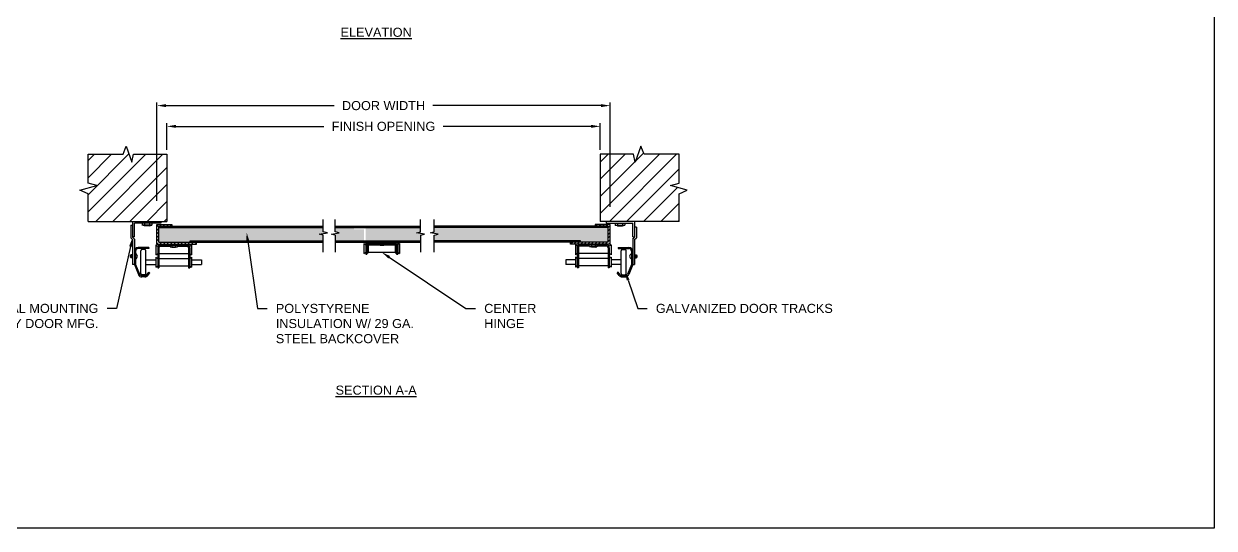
# Model space of a CAD drawing. Header units: inches. Extents: x 168.8 to 189.1, y 234.4 to 247.7.
# Drawn here: x 176.77 to 189.06, y 234.45 to 239.66 of the extents above; entities that cross this region are included whole.
import ezdxf
from ezdxf import colors
from ezdxf.entities.mleader import LeaderData, LeaderLine
from ezdxf.math import Vec2, Vec3

# ---------------------------------------------------------------- set-up
doc = ezdxf.new("R2010")
doc.units = ezdxf.units.IN
doc.header["$LTSCALE"] = 0.25
doc.header["$MEASUREMENT"] = 0
doc.layers.add('470', color=7, linetype='Continuous')
doc.layers.add('ANNOTATIONS', color=1, linetype='Continuous')
doc.styles.add('ARIAL', font='arial.ttf', dxfattribs={"height": 0.09375})
doc.dimstyles.new('STANDARD$0', dxfattribs={"dimtxt": 0.09375, "dimasz": 0.09375, "dimexe": 0.03125, "dimexo": 0.046875, "dimgap": 0.09, "dimtad": 0, "dimtih": 1, "dimtoh": 1, "dimdec": 4, "dimzin": 0, "dimdsep": 46, "dimtxsty": 'ARIAL', "dimcen": 0.09, "dimadec": 0, "dimazin": 0, "dimtfac": 1, "dimtdec": 4, "dimtofl": 0, "dimtmove": 0, "dimatfit": 1, "dimfxl": 1, "dimtolj": 1, "dimtzin": 0, "dimarcsym": 0})

# ---------------------------------------------------------------- blocks, each defined once
blk = doc.blocks.new('*X2')
at = {"color": 0}
for p, q in [((100.19, -96.3), (100, -96.11)), ((100.19, -96.65), (100, -96.46)), ((100.43, -96.19), (100.24, -96)), ((100.78, -96.19), (100.6, -96)), ((101.14, -96.19), (100.95, -96)), ((101.49, -96.19), (101.3, -96)), ((100.19, -97.01), (100, -96.82)), ((100.19, -97.36), (100, -97.17)), ((100.19, -97.71), (100, -97.53)), ((100.47, -98), (100.29, -97.81)), ((100.83, -98), (100.64, -97.81)), ((101.18, -98), (100.99, -97.81)), ((101.54, -98), (101.35, -97.81)), ((101.89, -98), (101.7, -97.81)), ((102.24, -98), (102.06, -97.81)), ((102.6, -98), (102.41, -97.81)), ((102.95, -98), (102.76, -97.81)), ((103.3, -98), (103.12, -97.81)), ((103.66, -98), (103.47, -97.81)), ((104, -97.99), (103.82, -97.81)), ((100.12, -98), (100, -97.88))]:
    blk.add_line(p, q, dxfattribs=at)
blk = doc.blocks.new('*D6')
at = {"layer": 'ANNOTATIONS', "color": 0, "lineweight": -2, "transparency": 16777216}
for p, q in [((178.246, 238.355), (178.246, 238.629)), ((178.339, 238.597), (179.867, 238.597)), ((182.626, 238.597), (181.098, 238.597)), ((182.72, 238.355), (182.72, 238.629))]:
    blk.add_line(p, q, dxfattribs=at)
at = {"layer": 'ANNOTATIONS', "color": 0, "transparency": 16777216}
for points in [[(178.339, 238.613), (178.339, 238.582), (178.246, 238.597)], [(182.626, 238.613), (182.626, 238.582), (182.72, 238.597)]]:
    blk.add_solid(points, dxfattribs=at)
at = {"layer": 'defpoints', "color": 0, "transparency": 16777216}
for p in [(182.72, 238.597), (178.246, 238.308), (182.72, 238.308)]:
    blk.add_point(p, dxfattribs=at)
at = {"layer": 'ANNOTATIONS', "color": 0, "transparency": 16777216, "insert": (180.483, 238.597), "char_height": 0.09375, "attachment_point": 5, "style": 'ARIAL'}
blk.add_mtext('\\A1;FINISH OPENING', dxfattribs=at)
blk = doc.blocks.new('*D7')
at = {"layer": 'ANNOTATIONS', "color": 0, "lineweight": -2, "transparency": 16777216}
for p, q in [((178.144, 237.827), (178.144, 238.843)), ((178.238, 238.811), (179.974, 238.811)), ((182.728, 238.811), (180.992, 238.811)), ((182.822, 237.767), (182.822, 238.843))]:
    blk.add_line(p, q, dxfattribs=at)
at = {"layer": 'ANNOTATIONS', "color": 0, "transparency": 16777216}
for points in [[(178.238, 238.827), (178.238, 238.796), (178.144, 238.811)], [(182.728, 238.827), (182.728, 238.796), (182.822, 238.811)]]:
    blk.add_solid(points, dxfattribs=at)
at = {"layer": 'defpoints', "color": 0, "transparency": 16777216}
for p in [(178.144, 238.811), (178.144, 237.78), (182.822, 237.72)]:
    blk.add_point(p, dxfattribs=at)
at = {"layer": 'ANNOTATIONS', "color": 0, "transparency": 16777216, "insert": (180.483, 238.811), "char_height": 0.09375, "attachment_point": 5, "style": 'ARIAL'}
blk.add_mtext('\\A1;DOOR WIDTH', dxfattribs=at)

msp = doc.modelspace()

# ---------------------------------------------------------------- hatches: boundary and pattern name
at = {"layer": '470'}
h = msp.add_hatch(dxfattribs=at)
h.set_pattern_fill('ANSI31', color=256)
h.paths.add_polyline_path([(178.2457, 238.30843), (177.90143, 238.30843), (177.88383, 238.22831), (177.82538, 238.39344), (177.79355, 238.30843), (177.43392, 238.30843), (177.43195, 238.30646), (177.43195, 238.00933), (177.52142, 237.98621), (177.34899, 237.93945), (177.43195, 237.90144), (177.43195, 237.61547), (178.2457, 237.61547)])
h.paths.add_polyline_path([(183.53367, 237.90144), (183.61663, 237.93945), (183.44419, 237.98621), (183.53367, 238.00933), (183.53367, 238.30646), (183.5317, 238.30843), (183.17207, 238.30843), (183.14024, 238.39344), (183.08179, 238.22831), (183.06418, 238.30843), (182.71992, 238.30843), (182.71992, 237.61547), (183.53367, 237.61547)])
h = msp.add_hatch(dxfattribs=at)
h.set_pattern_fill('AR-SAND', color=256, scale=0.04, style=0)
h.set_pattern_definition([(37.5, (173.30422, 234.572326), (-0.00251973, 0.07707295), [0, -0.0608, 0, -0.068, 0, -0.065]), (7.5, (173.30422, 234.57233), (0.0707911, 0.1128858), [0, -0.0328, 0, -0.0548, 0, -0.021]), (327.5, (173.25502, 234.572326), (0.12456567, 0.00022636), [0, -0.02, 0, -0.072, 0, -0.094]), (317.5, (173.25502, 234.57233), (0.1202451, 0.035107), [0, -0.01, 0, -0.0472, 0, -0.054])])
h.paths.add_polyline_path([(179.85828, 237.47509), (179.8176, 237.4837), (179.90369, 237.49588), (179.85828, 237.50716), (179.85828, 237.55355), (178.16305, 237.55355), (178.16305, 237.40072), (178.48578, 237.40072), (178.48578, 237.41343), (179.85828, 237.41343)])
h.paths.add_polyline_path([(180.28027, 237.53448), (180.17855, 237.53448), (180.17855, 237.55355), (179.98488, 237.55355), (179.98488, 237.50716), (180.02482, 237.49588), (179.94419, 237.4837), (179.98488, 237.47509), (179.98488, 237.41343), (180.28027, 237.41343)])
h.paths.add_polyline_path([(180.29934, 237.55355), (180.29934, 237.41197), (180.28027, 237.3929), (180.28027, 237.38165), (180.62229, 237.38165), (180.64137, 237.40072), (180.86485, 237.40072), (180.86485, 237.47509), (180.90553, 237.4837), (180.8249, 237.49588), (180.86485, 237.50716), (180.86485, 237.55355)])
h.paths.add_polyline_path([(182.80256, 237.55355), (181.00697, 237.55355), (181.00697, 237.50716), (180.96703, 237.49588), (181.04765, 237.4837), (181.00697, 237.47509), (181.00697, 237.41343), (182.51694, 237.41343), (182.51694, 237.40072), (182.80256, 237.40072)])

# ---------------------------------------------------------------- linework, layer by layer
for p, q in [((177.43195, 238.30843), (177.79355, 238.30843)), ((177.43195, 238.00933), (177.43195, 238.30843)), ((177.43195, 238.30646), (177.43392, 238.30843)), ((177.79355, 238.30843), (177.82538, 238.39344)), ((177.82538, 238.39344), (177.88383, 238.22831)), ((177.88383, 238.22831), (177.90143, 238.30843)), ((177.90143, 238.30843), (178.2457, 238.30843)), ((178.2457, 238.30843), (178.2457, 237.61547)), ((182.71992, 238.30843), (182.71992, 237.61547)), ((183.06418, 238.30843), (182.71992, 238.30843)), ((183.08179, 238.22831), (183.06418, 238.30843)), ((183.14024, 238.39344), (183.08179, 238.22831)), ((183.17207, 238.30843), (183.14024, 238.39344)), ((183.53367, 238.30843), (183.17207, 238.30843)), ((183.53367, 238.30646), (183.5317, 238.30843)), ((183.53367, 238.00933), (183.53367, 238.30843)), ((177.34899, 237.93945), (177.52142, 237.98621)), ((177.43195, 237.90144), (177.34899, 237.93945)), ((177.52142, 237.98621), (177.43195, 238.00933)), ((183.44419, 237.98621), (183.53367, 238.00933)), ((183.61663, 237.93945), (183.44419, 237.98621)), ((183.53367, 237.90144), (183.61663, 237.93945)), ((177.43195, 237.61547), (177.43195, 237.90144)), ((183.53367, 237.61547), (183.53367, 237.90144)), ((177.43195, 237.61547), (178.2457, 237.61547)), ((177.87244, 237.57579), (177.87244, 237.44744)), ((177.87244, 237.57579), (177.89151, 237.57579)), ((177.89151, 237.61547), (177.89151, 237.45194)), ((178.18395, 237.5964), (177.91058, 237.5964)), ((177.91058, 237.45653), (177.91058, 237.5964)), ((177.99005, 237.5964), (177.99005, 237.57733)), ((178.09177, 237.57733), (177.99005, 237.57733)), ((178.01548, 237.57097), (177.99005, 237.57733)), ((178.01548, 237.5964), (178.01548, 237.57733)), ((178.06634, 237.57097), (178.01548, 237.57097)), ((178.06634, 237.5964), (178.06634, 237.57733)), ((178.06634, 237.57097), (178.09177, 237.57733)), ((178.09177, 237.5964), (178.09177, 237.57733)), ((178.14398, 237.58508), (178.29656, 237.58508)), ((178.14398, 237.38165), (178.14398, 237.58508)), ((178.16305, 237.56601), (179.85828, 237.56601)), ((178.16305, 237.40072), (178.16305, 237.56601)), ((178.18395, 237.61547), (178.18395, 237.5964)), ((178.29656, 237.58508), (178.29656, 237.56601)), ((179.85828, 237.50716), (179.85828, 237.63515)), ((179.98488, 237.50716), (179.98488, 237.63515)), ((179.98488, 237.56601), (180.86485, 237.56601)), ((180.86485, 237.50716), (180.86485, 237.63515)), ((181.00697, 237.50716), (181.00697, 237.63515)), ((182.80256, 237.56601), (181.00697, 237.56601)), ((182.82163, 237.58508), (182.66906, 237.58508)), ((182.66906, 237.58508), (182.66906, 237.56601)), ((183.53367, 237.61547), (182.71992, 237.61547)), ((182.78166, 237.61547), (182.78166, 237.5964)), ((182.78166, 237.5964), (183.05503, 237.5964)), ((182.80256, 237.40072), (182.80256, 237.56601)), ((182.82163, 237.38165), (182.82163, 237.58508)), ((182.87384, 237.5964), (182.87384, 237.57733)), ((182.87384, 237.57733), (182.97556, 237.57733)), ((182.89927, 237.57097), (182.87384, 237.57733)), ((182.89927, 237.5964), (182.89927, 237.57733)), ((182.89927, 237.57097), (182.95013, 237.57097)), ((182.95013, 237.5964), (182.95013, 237.57733)), ((182.95013, 237.57097), (182.97556, 237.57733)), ((182.97556, 237.5964), (182.97556, 237.57733)), ((183.05503, 237.45653), (183.05503, 237.5964)), ((183.0741, 237.61547), (183.0741, 237.45158)), ((177.89151, 237.42837), (177.87244, 237.44744)), ((177.91058, 237.45653), (177.89151, 237.45653)), ((177.91058, 237.43286), (177.89151, 237.45194)), ((178.16305, 237.55355), (179.85828, 237.55355)), ((179.8176, 237.4837), (179.90369, 237.49588)), ((179.85828, 237.47509), (179.8176, 237.4837)), ((179.90369, 237.49588), (179.85828, 237.50716)), ((179.85828, 237.299), (179.85828, 237.47509)), ((179.94419, 237.4837), (180.02482, 237.49588)), ((179.98488, 237.47509), (179.94419, 237.4837)), ((179.98488, 237.55355), (180.86485, 237.55355)), ((180.02482, 237.49588), (179.98488, 237.50716)), ((179.98488, 237.47509), (179.98488, 237.299)), ((180.8249, 237.49588), (180.86485, 237.50716)), ((180.90553, 237.4837), (180.8249, 237.49588)), ((180.86485, 237.47509), (180.90553, 237.4837)), ((180.86485, 237.47509), (180.86485, 237.299)), ((180.96703, 237.49588), (181.00697, 237.50716)), ((181.04765, 237.4837), (180.96703, 237.49588)), ((182.80256, 237.55355), (181.00697, 237.55355)), ((181.00697, 237.47509), (181.04765, 237.4837)), ((181.00697, 237.299), (181.00697, 237.47509)), ((183.05503, 237.45653), (183.0741, 237.45653)), ((183.05503, 237.43251), (183.0741, 237.45158)), ((183.09317, 237.55668), (183.0741, 237.55668)), ((183.0741, 237.42801), (183.09317, 237.44709)), ((183.09317, 237.55668), (183.09317, 237.44709)), ((177.89151, 237.42837), (177.89151, 237.16876)), ((177.91058, 237.43286), (177.91058, 237.16876)), ((178.06069, 237.34677), (177.94873, 237.34677)), ((178.06069, 237.33405), (177.94873, 237.33405)), ((178.01582, 237.32452), (177.99039, 237.32452)), ((178.06069, 237.34677), (178.06069, 237.33405)), ((178.13292, 237.37231), (178.13292, 237.27059)), ((178.13292, 237.37231), (178.15475, 237.35775)), ((178.14398, 237.38165), (178.55086, 237.38165)), ((178.15199, 237.3435), (178.15199, 237.13697)), ((178.16305, 237.40072), (179.85828, 237.40072)), ((178.16471, 237.3435), (178.16471, 237.13697)), ((178.17044, 237.35959), (178.28037, 237.35959)), ((178.19014, 237.36893), (178.44478, 237.36893)), ((178.28037, 237.36893), (178.28037, 237.3531)), ((178.28037, 237.3531), (178.35455, 237.3531)), ((178.29891, 237.34847), (178.28037, 237.3531)), ((178.29891, 237.36893), (178.29891, 237.3531)), ((178.29891, 237.34847), (178.33601, 237.34847)), ((178.33601, 237.36893), (178.33601, 237.3531)), ((178.33601, 237.34847), (178.35455, 237.3531)), ((178.35455, 237.36893), (178.35455, 237.3531)), ((178.35455, 237.35959), (178.46447, 237.35959)), ((178.47021, 237.3435), (178.47021, 237.13697)), ((178.48016, 237.35775), (178.502, 237.37231)), ((178.48293, 237.3435), (178.48293, 237.13697)), ((178.48578, 237.40072), (178.48578, 237.41343)), ((178.48578, 237.41343), (179.85828, 237.41343)), ((178.502, 237.37231), (178.502, 237.27059)), ((178.55086, 237.38165), (178.55086, 237.40072)), ((179.98488, 237.41343), (180.86485, 237.41343)), ((179.98488, 237.40072), (180.86485, 237.40072)), ((180.27992, 237.38609), (180.27992, 237.28437)), ((180.27992, 237.38609), (180.29899, 237.37337)), ((180.29899, 237.40072), (180.29899, 237.27801)), ((180.31171, 237.388), (180.31171, 237.27801)), ((180.31171, 237.388), (180.61721, 237.388)), ((180.31171, 237.37973), (180.32442, 237.37973)), ((180.32442, 237.37973), (180.32442, 237.29073)), ((180.32442, 237.37337), (180.43207, 237.37337)), ((180.42918, 237.388), (180.42918, 237.37409)), ((180.42918, 237.37409), (180.50337, 237.37409)), ((180.44773, 237.36946), (180.42918, 237.37409)), ((180.44773, 237.388), (180.44773, 237.37409)), ((180.44773, 237.36946), (180.48482, 237.36946)), ((180.48482, 237.388), (180.48482, 237.37409)), ((180.48482, 237.36946), (180.50337, 237.37409)), ((180.50048, 237.37337), (180.6045, 237.37337)), ((180.50337, 237.388), (180.50337, 237.37409)), ((180.6045, 237.37973), (180.6045, 237.29073)), ((180.6045, 237.37973), (180.61721, 237.37973)), ((180.61721, 237.388), (180.61721, 237.27801)), ((180.62993, 237.40072), (180.62993, 237.27801)), ((180.649, 237.38609), (180.62993, 237.37337)), ((180.649, 237.38609), (180.649, 237.28437)), ((182.51694, 237.41343), (181.00697, 237.41343)), ((182.80256, 237.40072), (181.00697, 237.40072)), ((182.41476, 237.38165), (182.41476, 237.40072)), ((182.82163, 237.38165), (182.41476, 237.38165)), ((182.46362, 237.37231), (182.46362, 237.27059)), ((182.48545, 237.35775), (182.46362, 237.37231)), ((182.48269, 237.3435), (182.48269, 237.13697)), ((182.4954, 237.3435), (182.4954, 237.13697)), ((182.61106, 237.35959), (182.50114, 237.35959)), ((182.51694, 237.40072), (182.51694, 237.41343)), ((182.77548, 237.36893), (182.52083, 237.36893)), ((182.62961, 237.34847), (182.61106, 237.3531)), ((182.68525, 237.3531), (182.61106, 237.3531)), ((182.62961, 237.36893), (182.62961, 237.3531)), ((182.6667, 237.34847), (182.62961, 237.34847)), ((182.6667, 237.36893), (182.6667, 237.3531)), ((182.6667, 237.34847), (182.68525, 237.3531)), ((182.68525, 237.36893), (182.68525, 237.3531)), ((182.79517, 237.35959), (182.68525, 237.35959)), ((182.80091, 237.3435), (182.80091, 237.13697)), ((182.83269, 237.37231), (182.81362, 237.35959)), ((182.81362, 237.3435), (182.81362, 237.13697)), ((182.83269, 237.37231), (182.83269, 237.27059)), ((182.90493, 237.34677), (183.01689, 237.34677)), ((182.90493, 237.34677), (182.90493, 237.33405)), ((182.90493, 237.33405), (183.01689, 237.33405)), ((182.9498, 237.32452), (182.97523, 237.32452)), ((183.05503, 237.43251), (183.05503, 237.16876)), ((183.0741, 237.42801), (183.0741, 237.16876)), ((177.86608, 237.26458), (177.86608, 237.24551)), ((177.87244, 237.26458), (177.86608, 237.26458)), ((177.87244, 237.24551), (177.86608, 237.24551)), ((177.87244, 237.27094), (177.87244, 237.23915)), ((177.89151, 237.27094), (177.87244, 237.27094)), ((177.89151, 237.2614), (177.87244, 237.2614)), ((177.89151, 237.24869), (177.87244, 237.24869)), ((177.89151, 237.23915), (177.87244, 237.23915)), ((177.9233, 237.30862), (177.9233, 237.17121)), ((177.97767, 237.07658), (177.97767, 237.3118)), ((178.02853, 237.07658), (178.02853, 237.3118)), ((178.02853, 237.21962), (178.13292, 237.21962)), ((178.13292, 237.27059), (178.15199, 237.2833)), ((178.13292, 237.24505), (178.13292, 237.14333)), ((178.13292, 237.24505), (178.15199, 237.23233)), ((178.16471, 237.2833), (178.47021, 237.2833)), ((178.16471, 237.23233), (178.47021, 237.23233)), ((178.48293, 237.2833), (178.502, 237.27059)), ((178.48293, 237.23233), (178.502, 237.24505)), ((178.502, 237.24505), (178.502, 237.14333)), ((178.502, 237.21962), (178.6022, 237.21962)), ((178.6022, 237.21962), (178.6022, 237.16876)), ((180.27992, 237.28437), (180.29899, 237.29708)), ((180.29899, 237.27801), (180.31171, 237.27801)), ((180.31171, 237.29073), (180.32442, 237.29073)), ((180.32442, 237.29708), (180.6045, 237.29708)), ((180.6045, 237.29073), (180.61721, 237.29073)), ((180.61721, 237.27801), (180.62993, 237.27801)), ((180.62993, 237.29708), (180.649, 237.28437)), ((182.46362, 237.21962), (182.36342, 237.21962)), ((182.36342, 237.21962), (182.36342, 237.16876)), ((182.48269, 237.2833), (182.46362, 237.27059)), ((182.48269, 237.23233), (182.46362, 237.24505)), ((182.46362, 237.24505), (182.46362, 237.14333)), ((182.80091, 237.2833), (182.4954, 237.2833)), ((182.80091, 237.23233), (182.4954, 237.23233)), ((182.83269, 237.27059), (182.81362, 237.2833)), ((182.83269, 237.24505), (182.81362, 237.23233)), ((182.83269, 237.24505), (182.83269, 237.14333)), ((182.93708, 237.21962), (182.83269, 237.21962)), ((182.93708, 237.07658), (182.93708, 237.3118)), ((182.98794, 237.07658), (182.98794, 237.3118)), ((183.04232, 237.30862), (183.04232, 237.17121)), ((183.0741, 237.27094), (183.09317, 237.27094)), ((183.0741, 237.2614), (183.09317, 237.2614)), ((183.0741, 237.24869), (183.09317, 237.24869)), ((183.0741, 237.23915), (183.09317, 237.23915)), ((183.09317, 237.27094), (183.09317, 237.23915)), ((183.09317, 237.26458), (183.09953, 237.26458)), ((183.09317, 237.24551), (183.09953, 237.24551)), ((183.09953, 237.26458), (183.09953, 237.24551)), ((177.91058, 237.16876), (177.89151, 237.16876)), ((177.91058, 237.16876), (177.95185, 237.06559)), ((177.9233, 237.17121), (177.96366, 237.07031)), ((178.02853, 237.16876), (178.13292, 237.16876)), ((178.0391, 237.06426), (178.06069, 237.09235)), ((178.04918, 237.05651), (178.07077, 237.08461)), ((178.06069, 237.09235), (178.07077, 237.08461)), ((178.13292, 237.14333), (178.15199, 237.15604)), ((178.15199, 237.13697), (178.16471, 237.13697)), ((178.16471, 237.15604), (178.47021, 237.15604)), ((178.47021, 237.13697), (178.48293, 237.13697)), ((178.48293, 237.15604), (178.502, 237.14333)), ((178.502, 237.16876), (178.6022, 237.16876)), ((182.46362, 237.16876), (182.36342, 237.16876)), ((182.48269, 237.15604), (182.46362, 237.14333)), ((182.4954, 237.13697), (182.48269, 237.13697)), ((182.80091, 237.15604), (182.4954, 237.15604)), ((182.81362, 237.13697), (182.80091, 237.13697)), ((182.83269, 237.14333), (182.81362, 237.15604)), ((182.93708, 237.16876), (182.83269, 237.16876)), ((182.90493, 237.09235), (182.89485, 237.08461)), ((182.91643, 237.05651), (182.89485, 237.08461)), ((182.92651, 237.06426), (182.90493, 237.09235)), ((183.04232, 237.17121), (183.00196, 237.07031)), ((183.05503, 237.16876), (183.01376, 237.06559)), ((183.05503, 237.16876), (183.0741, 237.16876)), ((178.01894, 237.05433), (177.98727, 237.05433)), ((178.01894, 237.04161), (177.98727, 237.04161)), ((178.01582, 237.06386), (177.99039, 237.06386)), ((182.94668, 237.05433), (182.97835, 237.05433)), ((182.94668, 237.04161), (182.97835, 237.04161)), ((182.9498, 237.06386), (182.97523, 237.06386))]:
    msp.add_line(p, q, dxfattribs=at)
for centre, radius, start, end in [((177.94873, 237.30862), 0.03814, 90, 180), ((177.94873, 237.30862), 0.02543, 90, 180), ((177.99039, 237.3118), 0.01271, 90, 180), ((178.01582, 237.3118), 0.01271, 0, 90), ((178.19014, 237.3435), 0.03814, 90, 180), ((178.19014, 237.3435), 0.02543, 90, 180), ((178.44478, 237.3435), 0.03814, 0, 90), ((178.44478, 237.3435), 0.02543, 0, 90), ((182.52083, 237.3435), 0.03814, 90, 180), ((182.52083, 237.3435), 0.02543, 90, 180), ((182.77548, 237.3435), 0.03814, 0, 90), ((182.77548, 237.3435), 0.02543, 0, 90), ((182.9498, 237.3118), 0.01271, 90, 180), ((182.97523, 237.3118), 0.01271, 0, 90), ((183.01689, 237.30862), 0.03814, 0, 90), ((183.01689, 237.30862), 0.02543, 0, 90), ((177.91588, 237.25504), 0.02649, 286.260205, 73.739795), ((183.04973, 237.25504), 0.02649, 106.260205, 253.739795), ((177.98727, 237.07976), 0.02543, 201.801409, 270), ((177.99039, 237.07658), 0.01271, 180, 270), ((178.01582, 237.07658), 0.01271, 270, 0), ((182.9498, 237.07658), 0.01271, 180, 270), ((182.97523, 237.07658), 0.01271, 270, 0), ((182.97835, 237.07976), 0.02543, 270, 338.198591), ((177.98727, 237.07976), 0.03814, 201.801409, 270), ((178.01894, 237.07976), 0.02543, 270, 322.462874), ((178.01894, 237.07976), 0.03814, 270, 322.462874), ((182.94668, 237.07976), 0.03814, 217.537126, 270), ((182.94668, 237.07976), 0.02543, 217.537126, 270), ((182.97835, 237.07976), 0.03814, 270, 338.198591)]:
    msp.add_arc(centre, radius, start, end, dxfattribs=at)
at = {"layer": 'defpoints'}
msp.add_lwpolyline([(189.05875, 234.44685), (168.77187, 234.44685), (168.77187, 247.18196), (189.05875, 247.18196)], close=True, dxfattribs=at)

# ---------------------------------------------------------------- block references
at = {"layer": '470'}
for p, xscale, yscale, zscale in [((167.97211, 247.35008), 0.1017187499999999, 0.1017187499999999, 0.1017187499999999), ((192.99351, 247.35008), -0.1017187499999999, 0.10171875, 0.10171875)]:
    msp.add_blockref('*X2', p, dxfattribs=dict(at, xscale=xscale, yscale=yscale, zscale=zscale))

# ---------------------------------------------------------------- texts
at = {"layer": 'ANNOTATIONS', "char_height": 0.09375, "width": 1.3823677, "attachment_point": 2, "style": 'ARIAL'}
for s, insert in [('{\\LELEVATION}', (180.40651, 239.61593)), ('{\\LSECTION A-A}', (180.40651, 235.91971))]:
    msp.add_mtext(s, dxfattribs=dict(at, insert=insert))

# ---------------------------------------------------------------- dimensions: what is measured, and where the dimension line sits
at = {"layer": 'ANNOTATIONS'}
for base, p1, p2, text, picture, middle in [((178.14398, 238.81137), (182.82163, 237.72036), (178.14398, 237.77996), 'DOOR WIDTH', '*D7', (180.48281, 238.81137)), ((182.71992, 238.59743), (178.2457, 238.30843), (182.71992, 238.30843), 'FINISH OPENING', '*D6', (180.48281, 238.59743))]:
    dim = msp.add_linear_dim(base=base, p1=p1, p2=p2, text=text, dimstyle='STANDARD$0', dxfattribs=at)
    dim.commit()
    dim.dimension.update_dxf_attribs({"geometry": picture, "text_midpoint": middle})

# ---------------------------------------------------------------- leaders
ml = msp.add_multileader_mtext('Standard', dxfattribs=at)
ml.set_content('VERTICAL MOUNTING ANGLE BY DOOR MFG.', color=256, style='ARIAL')
ml.set_leader_properties()
ml.build(insert=Vec2(0, 0))
ml.multileader.update_dxf_attribs({"dogleg_length": 0.36, "arrow_head_size": 0.09375})
ctx = ml.context
ctx.base_point, ctx.char_height, ctx.arrow_head_size, ctx.landing_gap_size, ctx.plane_origin = Vec3(176.01265, 236.71627), 0.09375, 0.09375, 0.09, Vec3(175.51564, 236.28304)
ctx.text_align_type = 2
notes = []
notes.append((ctx, [(1, (1, 1, 0), (177.72736, 236.71627), (-1, 0), 0.09796, [(0, [(177.89151, 237.44744)], 0, [])])]))
ctx.mtext.insert, ctx.mtext.width, ctx.mtext.alignment, ctx.mtext.flow_direction = Vec3(177.53941, 236.76395), 1.455841, 3, 5
ml = msp.add_multileader_mtext('Standard', dxfattribs=at)
ml.set_content('POLYSTYRENE INSULATION W/ 29 GA. STEEL BACKCOVER', color=256, style='ARIAL')
ml.set_leader_properties()
ml.build(insert=Vec2(0, 0))
ml.multileader.update_dxf_attribs({"dogleg_length": 0.36, "arrow_head_size": 0.09375})
ctx = ml.context
ctx.base_point, ctx.char_height, ctx.arrow_head_size, ctx.landing_gap_size, ctx.plane_origin = Vec3(179.28096, 236.71627), 0.09375, 0.09375, 0.09, Vec3(176.04393, 236.28304)
notes.append((ctx, [(0, (1, 1, 0), (179.183, 236.71627), (1, 0), 0.09796, [(0, [(179.0689, 237.50327)], 0, [])])]))
ctx.mtext.insert, ctx.mtext.width, ctx.mtext.flow_direction = Vec3(179.37096, 236.76395), 1.7447527, 5
ml = msp.add_multileader_mtext('Standard', dxfattribs=at)
ml.set_content('CENTER \\PHINGE', color=256, style='ARIAL')
ml.set_leader_properties()
ml.build(insert=Vec2(0, 0))
ml.multileader.update_dxf_attribs({"dogleg_length": 0.36, "arrow_head_size": 0.09375})
ctx = ml.context
ctx.base_point, ctx.char_height, ctx.arrow_head_size, ctx.landing_gap_size, ctx.plane_origin = Vec3(181.43198, 236.71627), 0.09375, 0.09375, 0.09, Vec3(178.19495, 236.28304)
notes.append((ctx, [(0, (1, 1, 0), (181.33402, 236.71627), (1, 0), 0.09796, [(0, [(180.46446, 237.29708)], 0, [])])]))
ctx.mtext.insert, ctx.mtext.width, ctx.mtext.flow_direction = Vec3(181.52198, 236.76395), 1.7447527, 5
ml = msp.add_multileader_mtext('Standard', dxfattribs=at)
ml.set_content('GALVANIZED DOOR TRACKS', color=256, style='ARIAL')
ml.set_leader_properties()
ml.build(insert=Vec2(0, 0))
ml.multileader.update_dxf_attribs({"dogleg_length": 0.36, "arrow_head_size": 0.09375})
ctx = ml.context
ctx.base_point, ctx.char_height, ctx.arrow_head_size, ctx.landing_gap_size, ctx.plane_origin = Vec3(183.20478, 236.71627), 0.09375, 0.09375, 0.09, Vec3(180.72004, 236.28304)
notes.append((ctx, [(0, (1, 1, 0), (183.10683, 236.71627), (1, 0), 0.09796, [(0, [(182.97835, 237.09883)], 0, [])])]))
ctx.mtext.insert, ctx.mtext.width, ctx.mtext.flow_direction = Vec3(183.29478, 236.76395), 1.7447527, 5
for ctx, leaders in notes:
    for number, flags, end, landing, length, lines in leaders:
        leader = LeaderData()
        leader.index, (leader.has_last_leader_line, leader.has_dogleg_vector, leader.attachment_direction) = number, flags
        leader.last_leader_point, leader.dogleg_vector, leader.dogleg_length = Vec3(end), Vec3(landing), length
        for number, points, colour, breaks in lines:
            line = LeaderLine()
            line.index, line.vertices, line.color, line.breaks = number, Vec3.list(points), colors.encode_raw_color(colour), breaks
            leader.lines.append(line)
        ctx.leaders.append(leader)

doc.saveas('drawing.dxf')
